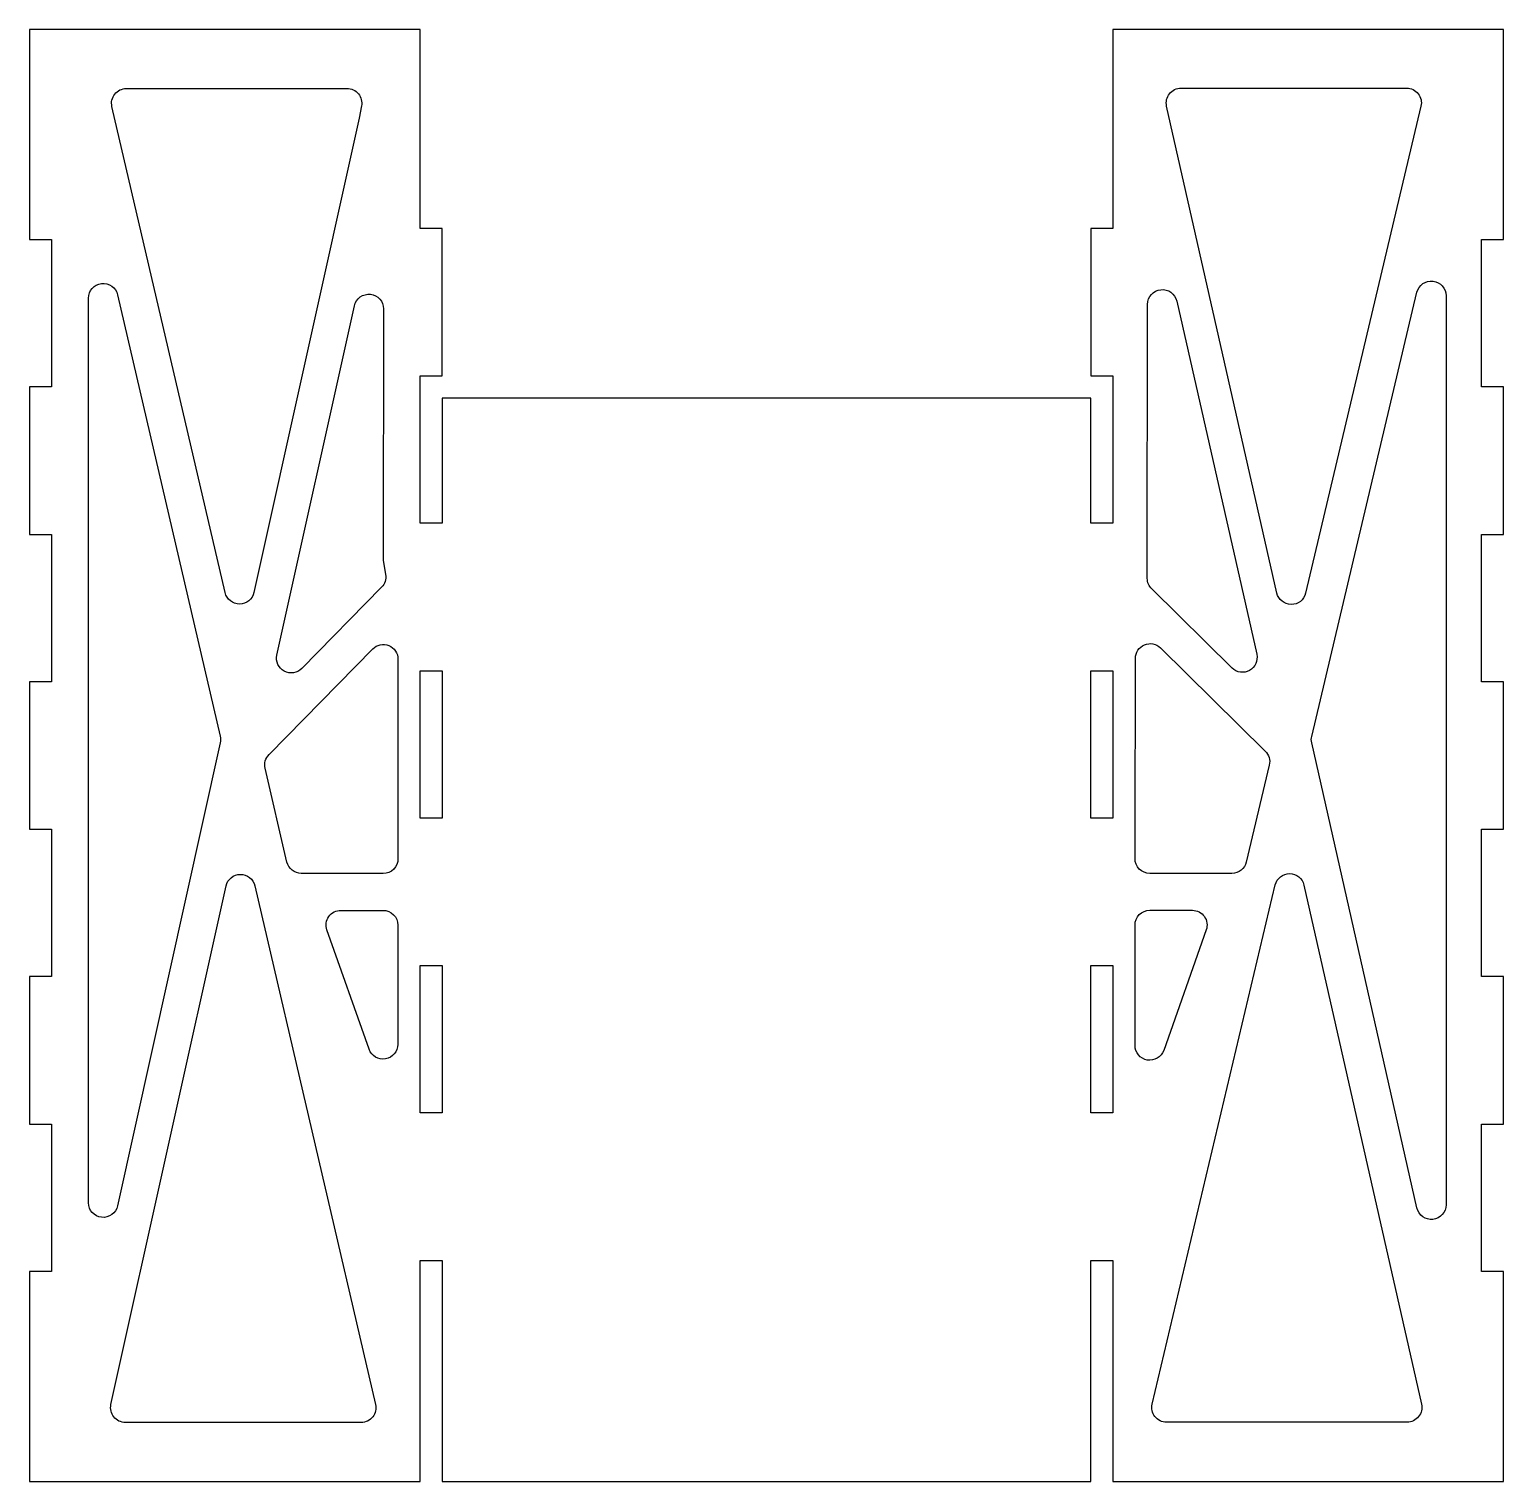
# Model space of a CAD drawing. Header units: millimetres. Extents: x -100 to 100, y -99 to 99.
import ezdxf

# ---------------------------------------------------------------- set-up
doc = ezdxf.new("R2010")
doc.units = ezdxf.units.MM

msp = doc.modelspace()

# ---------------------------------------------------------------- linework, layer by layer
for points in [[(-100, -70), (-100, -98.5), (-47, -98.5), (-47, -68.5), (-44, -68.5), (-44, -98.5), (44, -98.5), (44, -68.5), (47, -68.5), (47, -98.5), (100, -98.5), (100, -70), (97, -70), (97, -50), (100, -50), (100, -30), (97, -30), (97, -10), (100, -10), (100, 10), (97, 10), (97, 30), (100, 30), (100, 50), (97, 50), (97, 70), (100, 70), (100, 98.5), (47, 98.5), (47, 71.5), (44, 71.5), (44, 51.5), (47, 51.5), (47, 31.5), (44, 31.5), (44, 48.5), (-44, 48.5), (-44, 31.5), (-47, 31.5), (-47, 51.5), (-44, 51.5), (-44, 71.5), (-47, 71.5), (-47, 98.5), (-100, 98.5), (-100, 70), (-97, 70), (-97, 50), (-100, 50), (-100, 30), (-97, 30), (-97, 10), (-100, 10), (-100, -10), (-97, -10), (-97, -30), (-100, -30), (-100, -50), (-97, -50), (-97, -70)], [(-47, 11.5), (-44, 11.5), (-44, -8.5), (-47, -8.5)], [(47, -8.5), (44, -8.5), (44, 11.5), (47, 11.5)], [(-47, -28.5), (-44, -28.5), (-44, -48.5), (-47, -48.5)], [(44, -28.5), (47, -28.5), (47, -48.5), (44, -48.5)]]:
    msp.add_lwpolyline(points, close=True)
for points in [[(-54.95, 88.12), (-55.27, 86.49), (-69.55, 22.12, -0.798146), (-73.45, 22.1), (-88.81, 88.04, -0.482933), (-86.86, 90.49), (-56.92, 90.49, -0.471129)], [(73.14, 22.02, -0.794795), (69.25, 22.04), (54.29, 88.1, -0.481023), (56.24, 90.54), (86.86, 90.54, -0.484148), (88.8, 88.08)], [(-88.05, -61.1, -0.89638), (-92, -60.67), (-92, 62.03, -0.891674), (-88.05, 62.49), (-74.11, 2.62, -0.112257), (-74.11, 1.73)], [(92.2, 62.38), (92.2, -60.94, -0.89446), (88.25, -61.39), (73.97, 1.7, -0.114333), (73.98, 2.6), (88.26, 62.84, -0.889908)], [(-52.22, 22.82), (-63.05, 11.8, -0.753778), (-66.43, 13.63), (-55.91, 61.02, -0.896912), (-51.96, 60.58), (-52, 26.5), (-51.68, 24.55, -0.239802)], [(66.51, 13.73, -0.749193), (63.16, 11.86), (52.27, 22.61, -0.201004), (51.67, 24.03), (51.71, 61.21, -0.89393), (55.67, 61.65)], [(-68.03, -1.73, -0.256698), (-67.5, 0.12), (-53.43, 14.46, -0.671481), (-50, 13.06), (-50, -14.01, -0.414462), (-52, -16.01), (-63.12, -16, -0.348441), (-65.06, -14.46)], [(52, -16, -0.414214), (50, -14), (50, -11.42), (50.05, 13.18, -0.664887), (53.46, 14.6), (67.68, 0.58, -0.262013), (68.22, -1.3), (65.1, -14.46, -0.347574), (63.15, -16)], [(-86.99, -90.49, -0.479712), (-88.94, -88.06), (-73.33, -17.7, -0.798146), (-69.43, -17.68), (-53.04, -88.04, -0.482933), (-54.99, -90.49)], [(72.92, -17.57), (88.87, -88.01, -0.481023), (86.92, -90.45), (54.27, -90.45, -0.484148), (52.33, -87.99), (69.03, -17.55, -0.794795)], [(-52.02, -21.01, -0.414214), (-50.02, -23.01), (-50.03, -39.19, -0.842683), (-53.92, -39.86), (-59.64, -23.67, -0.517902), (-57.75, -21.01)], [(53.89, -40.01, -0.843052), (50, -39.34), (50, -23, -0.414214), (52, -21), (57.78, -21, -0.517628), (59.66, -23.67)]]:
    msp.add_lwpolyline(points, format="xyb", close=True)

doc.saveas('drawing.dxf')
